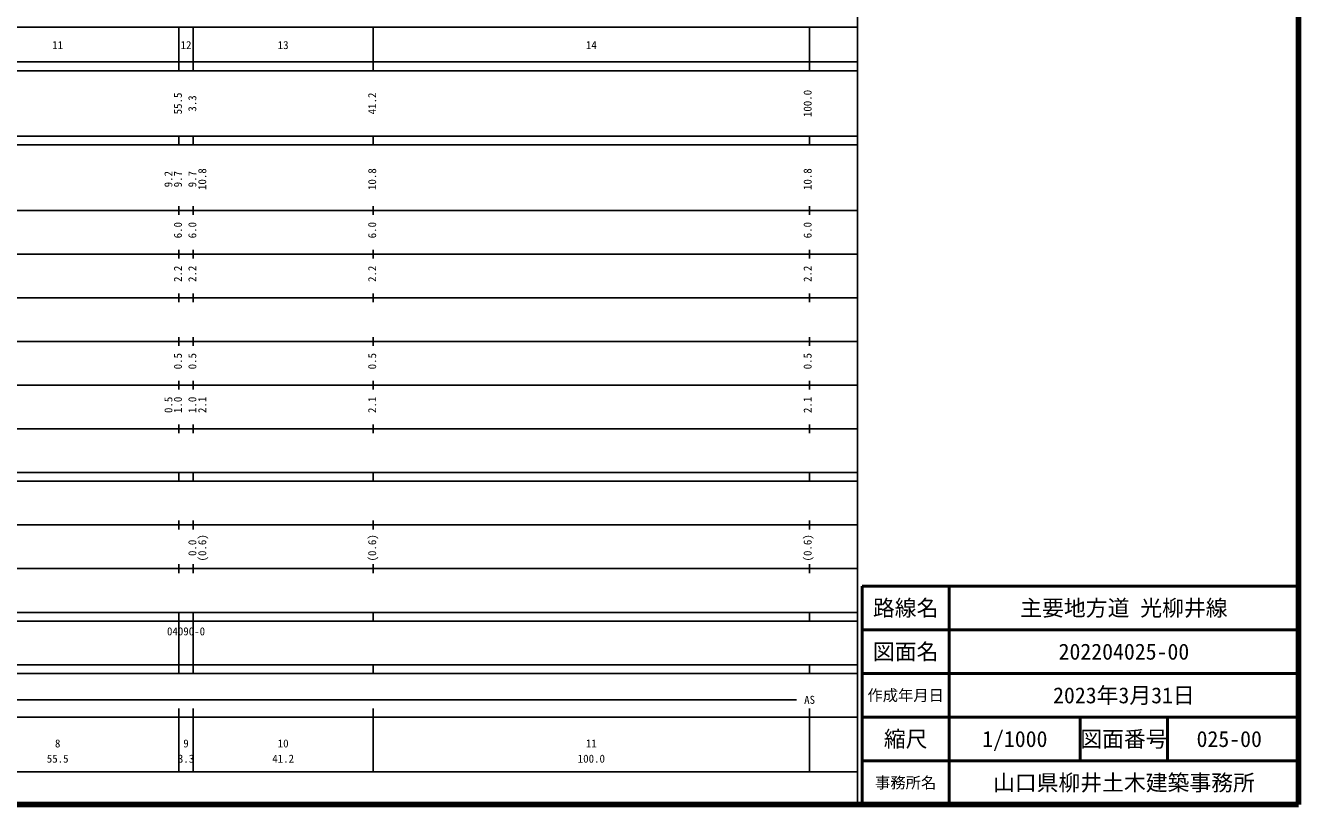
# Model space of a CAD drawing. Units: millimetres on the paper, enlarged 1000 times. Extents: x 40000 to 680000, y 20000 to 380000.
# Drawn here: x 388369 to 680000, y 20000 to 198357 of the extents above; entities that cross this region are included whole.
import ezdxf
from ezdxf.enums import TextEntityAlignment as Align

# ---------------------------------------------------------------- set-up
doc = ezdxf.new("R2010")
doc.units = ezdxf.units.MM
doc.header["$LTSCALE"] = 1000
for name, color, linetype, lineweight in [('M-TTL', 2, 'Continuous', 140), ('M-TTL-BAND', 7, 'Continuous', 25), ('M-TTL-FRAM', 2, 'Continuous', 50), ('M-TTL-LINE', 7, 'Continuous', 50)]:
    doc.layers.add(name, color=color, linetype=linetype, lineweight=lineweight)
doc.layers.add('M-TTL-TXT', color=7, linetype='Continuous')
doc.styles.add('ＭＳ ゴシック', font='')
doc.styles.get('ＭＳ ゴシック').set_extended_font_data('MS Gothic')

msp = doc.modelspace()

# ---------------------------------------------------------------- linework, layer by layer
at = {"layer": 'M-TTL'}
for p, q in [((680000, 20000), (680000, 380000)), ((40000, 20000), (680000, 20000))]:
    msp.add_line(p, q, dxfattribs=at)
at = {"layer": 'M-TTL-BAND'}
for p, q in [((579000, 20000), (579000, 370000)), ((68000, 198000), (579000, 198000)), ((423500, 188000), (423500, 198000)), ((426800, 188000), (426800, 198000)), ((468000, 188000), (468000, 198000)), ((568000, 188000), (568000, 198000)), ((40000, 190000), (579000, 190000)), ((40000, 188000), (579000, 188000)), ((40000, 173000), (579000, 173000)), ((423500, 171000), (423500, 173000)), ((426800, 171000), (426800, 173000)), ((468000, 171000), (468000, 173000)), ((568000, 171000), (568000, 173000)), ((40000, 171000), (579000, 171000)), ((40000, 156000), (579000, 156000)), ((423500, 155000), (423500, 157000)), ((426800, 155000), (426800, 157000)), ((468000, 155000), (468000, 157000)), ((568000, 155000), (568000, 157000)), ((46000, 146000), (579000, 146000)), ((423500, 145000), (423500, 147000)), ((426800, 145000), (426800, 147000)), ((468000, 145000), (468000, 147000)), ((568000, 145000), (568000, 147000)), ((52000, 136000), (579000, 136000)), ((423500, 135000), (423500, 137000)), ((426800, 135000), (426800, 137000)), ((468000, 135000), (468000, 137000)), ((568000, 135000), (568000, 137000)), ((46000, 126000), (579000, 126000)), ((423500, 125000), (423500, 127000)), ((426800, 125000), (426800, 127000)), ((468000, 125000), (468000, 127000)), ((568000, 125000), (568000, 127000)), ((423500, 115000), (423500, 117000)), ((426800, 115000), (426800, 117000)), ((468000, 115000), (468000, 117000)), ((568000, 115000), (568000, 117000)), ((52000, 116000), (579000, 116000)), ((46000, 106000), (579000, 106000)), ((423500, 105000), (423500, 107000)), ((426800, 105000), (426800, 107000)), ((468000, 105000), (468000, 107000)), ((568000, 105000), (568000, 107000)), ((40000, 96000), (579000, 96000)), ((40000, 94000), (579000, 94000)), ((423500, 94000), (423500, 96000)), ((426800, 94000), (426800, 96000)), ((468000, 94000), (468000, 96000)), ((568000, 94000), (568000, 96000)), ((423500, 83000), (423500, 85000)), ((426800, 83000), (426800, 85000)), ((468000, 83000), (468000, 85000)), ((568000, 83000), (568000, 85000)), ((49000, 84000), (579000, 84000)), ((40000, 74000), (579000, 74000)), ((423500, 73000), (423500, 75000)), ((426800, 73000), (426800, 75000)), ((468000, 73000), (468000, 75000)), ((568000, 73000), (568000, 75000)), ((40000, 64000), (579000, 64000)), ((40000, 62000), (579000, 62000)), ((423500, 62000), (423500, 64000)), ((423500, 52000), (423500, 62000)), ((426800, 62000), (426800, 64000)), ((426800, 52000), (426800, 62000)), ((468000, 62000), (468000, 64000)), ((568000, 62000), (568000, 64000)), ((40000, 52000), (579000, 52000)), ((40000, 50000), (579000, 50000)), ((423500, 50000), (423500, 52000)), ((426800, 50000), (426800, 52000)), ((468000, 50000), (468000, 52000)), ((568000, 50000), (568000, 52000)), ((71000, 44000), (565000, 44000)), ((423500, 27500), (423500, 42000)), ((426800, 27500), (426800, 42000)), ((468000, 27500), (468000, 42000)), ((568000, 27500), (568000, 42000)), ((40000, 40000), (579000, 40000)), ((68000, 27500), (579000, 27500))]:
    msp.add_line(p, q, dxfattribs=at)
at = {"layer": 'M-TTL-FRAM'}
for p, q in [((680000, 70000), (580000, 70000)), ((580000, 70000), (580000, 20000))]:
    msp.add_line(p, q, dxfattribs=at)
at = {"layer": 'M-TTL-LINE'}
for p, q in [((600000, 70000), (600000, 20000)), ((680000, 60000), (580000, 60000)), ((680000, 50000), (580000, 50000)), ((680000, 40000), (580000, 40000)), ((630000, 40000), (630000, 30000)), ((650000, 40000), (650000, 30000)), ((680000, 30000), (580000, 30000))]:
    msp.add_line(p, q, dxfattribs=at)

# ---------------------------------------------------------------- texts
at = {"layer": 'M-TTL-BAND', "style": 'ＭＳ ゴシック'}
for s, p in [('11', (395750, 192405)), ('12', (425150, 192405)), ('13', (447400, 192405)), ('14', (518000, 192405)), ('AS', (568000, 42500)), ('8', (395750, 32523)), ('9', (425150, 32523)), ('10', (447400, 32523)), ('11', (518000, 32523)), ('55.5', (395750, 29033)), ('3.3', (425150, 29033)), ('41.2', (447400, 29033)), ('100.0', (518000, 29033))]:
    msp.add_text(s, height=1833, dxfattribs=at).set_placement(p, align=Align.BOTTOM_CENTER)
for s, p in [('55.5', (424750, 180500)), ('3.3', (428050, 180500)), ('41.2', (469250, 180500)), ('100.0', (569000, 180500)), ('9.2', (422576, 163174)), ('9.7', (424750, 163174)), ('9.7', (428050, 163174)), ('10.8', (430324, 163174)), ('10.8', (469250, 163174)), ('10.8', (569000, 163174)), ('6.0', (424750, 151500)), ('6.0', (428050, 151500)), ('6.0', (469250, 151500)), ('6.0', (569000, 151500)), ('2.2', (424750, 141500)), ('2.2', (428050, 141500)), ('2.2', (469250, 141500)), ('2.2', (569000, 141500)), ('0.5', (424750, 121500)), ('0.5', (428050, 121500)), ('0.5', (469250, 121500)), ('0.5', (569000, 121500)), ('0.5', (422576, 111500)), ('1.0', (424750, 111500)), ('1.0', (428050, 111500)), ('2.1', (430324, 111500)), ('2.1', (469250, 111500)), ('2.1', (569000, 111500)), ('0.0', (428050, 78764)), ('(0.6)', (430324, 78764)), ('(0.6)', (469250, 78764)), ('(0.6)', (569000, 78764))]:
    msp.add_text(s, height=1833, rotation=90, dxfattribs=at).set_placement(p, align=Align.BOTTOM_CENTER)
msp.add_text('04090-0', height=1833, dxfattribs=at).set_placement((425150, 59655), align=Align.MIDDLE_CENTER)
at = {"layer": 'M-TTL-TXT', "style": 'ＭＳ ゴシック'}
for s, height, p in [('路線名', 3666, (590000, 65000)), ('路線名', 3666, (590000, 65000)), ('主要地方道 光柳井線', 3666, (640000, 65000)), ('図面名', 3666, (590000, 55000)), ('図面名', 3666, (590000, 55000)), ('202204025-00', 3666, (640000, 55000)), ('作成年月日', 2566, (590000, 45000)), ('作成年月日', 2566, (590000, 45000)), ('2023年3月31日', 3666, (640000, 45000)), ('縮尺', 3666, (590000, 35000)), ('縮尺', 3666, (590000, 35000)), ('1/1000', 3666, (615000, 35000)), ('図面番号', 3666, (640000, 35000)), ('図面番号', 3666, (640000, 35000)), ('025-00', 3666, (664125, 35000)), ('事務所名', 2566, (590000, 25000)), ('事務所名', 2566, (590000, 25000)), ('山口県柳井土木建築事務所', 3666, (640000, 25000))]:
    msp.add_text(s, height=height, dxfattribs=at).set_placement(p, align=Align.MIDDLE_CENTER)

doc.saveas('drawing.dxf')
